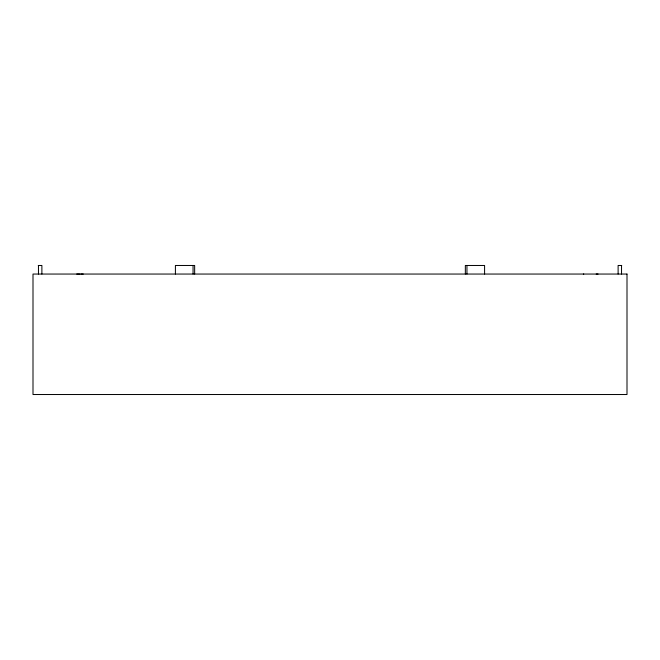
<?xml version="1.0" encoding="UTF-8"?>
<svg xmlns="http://www.w3.org/2000/svg" width="660" height="660" viewBox="0 0 660 660"><rect width="100%" height="100%" fill="white"/><g stroke="black" fill="none" stroke-linecap="round" stroke-linejoin="round"><path stroke-width="0.99" d="M583.357 274.048L583.778 274.048M596.186 274.048L598.042 274.048M38.28 265.477L41.885 265.477L41.885 274.048M621.72 265.477L618.115 265.477L618.115 274.048M76.75 274.048L79.662 274.048M80.825 274.048L83.234 274.048M621.538 265.477L621.538 274.048M484.588 274.048L484.588 265.477L465.341 265.477L465.341 274.048M466.95 265.477L466.95 274.048M194.659 274.048L194.659 265.477L175.411 265.477L175.411 274.048M193.05 265.477L193.05 274.048M38.461 265.477L38.461 274.048M627 274.048L33 274.048L33 394.523L627 394.523L627 274.048"/></g></svg>
